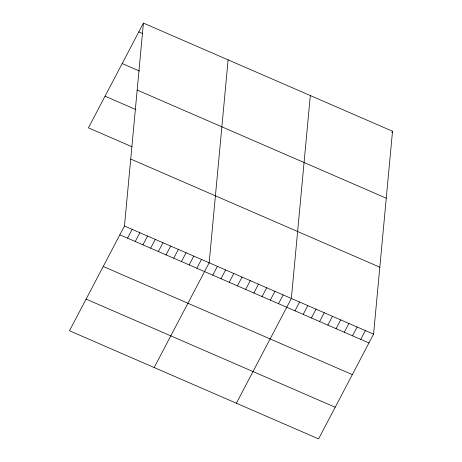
<?xml version="1.0" encoding="UTF-8"?>
<svg xmlns="http://www.w3.org/2000/svg" width="462" height="462" viewBox="0 0 462 462"><rect width="100%" height="100%" fill="white"/><g stroke="black" fill="none" stroke-linecap="round" stroke-linejoin="round"><path stroke-width="0.69" d="M124.469 226.022L143.422 23.1L392.521 131.237L373.567 334.153L318.578 438.9L69.479 330.763L124.469 226.022L373.567 334.153M228.118 59.864L209.165 262.786L154.169 367.533M310.32 95.553L291.366 298.469L236.377 403.216M143.422 23.1L88.433 127.847L132.063 146.783M127.552 238.155L132.167 229.36M135.25 241.499L139.865 232.704M142.949 244.837L147.569 236.047M150.652 248.181L155.267 239.391M158.351 251.524L162.965 242.729M166.049 254.868L170.663 246.073M173.747 258.212L178.367 249.416M181.451 261.55L186.065 252.76M189.149 264.893L193.763 256.104M196.847 268.237L201.461 259.442M212.768 275.15L217.383 266.355M220.986 278.713L225.606 269.923M229.21 282.282L233.824 273.492M237.428 285.851L242.042 277.061M245.645 289.42L250.265 280.63M253.869 292.989L258.483 284.199M262.087 296.558L266.707 287.762M270.31 300.127L274.925 291.331M278.528 303.696L283.148 294.9M294.97 310.834L299.584 302.038M391.863 132.49L392.521 131.237M303.193 314.403L307.808 305.607M311.411 317.972L316.025 309.176M319.629 321.535L324.249 312.745M327.853 325.104L332.467 316.314M336.07 328.673L340.69 319.883M344.294 332.242L348.908 323.452M352.512 335.81L357.132 327.021M360.735 339.379L365.35 330.584M138.808 31.895L142.654 33.564M122.182 63.56L139.507 71.079M137.168 90.061L386.267 198.198M105.053 96.183L135.851 109.552M130.723 159.055L379.822 267.192M119.854 234.812L368.953 342.948M103.228 266.476L352.327 374.613M86.099 299.099L335.204 407.236"/></g></svg>
